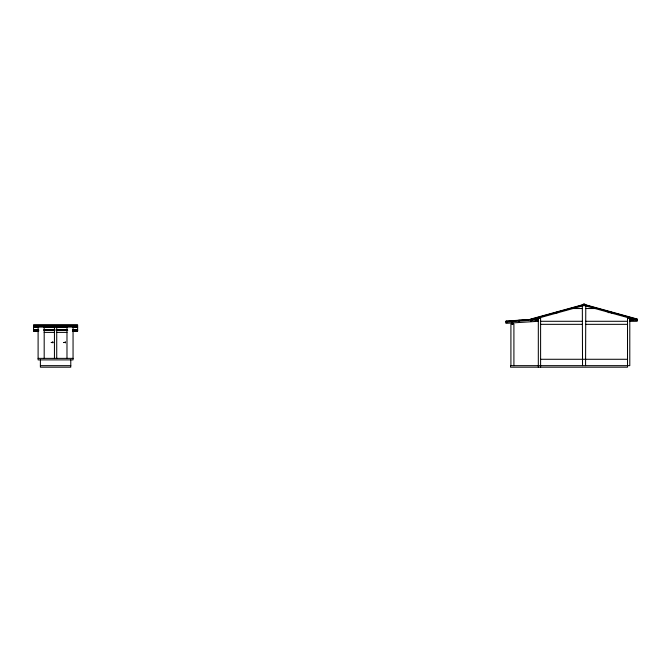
<?xml version="1.0" encoding="UTF-8"?>
<svg xmlns="http://www.w3.org/2000/svg" width="671" height="671" viewBox="0 0 671 671"><rect width="100%" height="100%" fill="white"/><g stroke="black" fill="none" stroke-linecap="round" stroke-linejoin="round"><path stroke-width="1.01" d="M584.458 305.607L584.743 304.567M585.783 305.171L585.573 365.661M585.858 304.877L584.827 304.273A0.881 0.881 0 0 0 583.284 304.273L582.252 304.877M610.249 312.72L610.459 311.973M611.373 313.022L611.575 312.283M636.049 319.832L636.251 319.086M52.816 342.277L51.113 342.571L52.85 342.26M538.234 321.292L505.951 323.355L505.892 321.434L530.744 319.396L583.443 304.86M536.297 319.866L538.285 319.312L535.299 320.193M52.875 341.925L52.875 342.906M65.414 341.925L65.414 342.906M505.951 322.197L530.946 320.193L538.234 320.193M573.034 308.534L582.537 308.534M585.573 308.534L595.076 308.534M608.144 312.602L609.302 312.602M536.154 320.134L538.234 320.134M629.666 320.134L632.812 320.134M629.876 320.193L637.165 320.193L584.055 305.49L530.946 320.193L530.946 321.35M540.6 321.292L582.537 321.292M585.573 321.292L627.511 321.292M629.876 321.35L637.165 321.292L637.45 319.102L584.055 304.374L530.66 319.102L530.946 320.134M540.6 324.336L582.537 324.336M585.573 324.336L627.511 324.336M33.55 325.225L77.618 325.225M33.55 326.307L77.618 326.307M33.55 327.071L77.618 327.071M33.55 327.272L38.675 327.272M43.8 327.272L55.072 327.272M57.119 327.272L67.368 327.272M72.493 327.272L77.618 327.272M33.55 329.897L38.675 329.897M43.8 329.897L55.072 329.897M57.119 329.897L67.368 329.897M72.493 329.897L77.618 329.897M33.55 330.107L38.675 330.107M43.8 330.107L55.072 330.107M57.119 330.107L67.368 330.107M72.493 330.107L77.618 330.107M44.403 330.451L54.443 330.451M56.725 330.451L67.763 330.451M33.55 330.66L38.675 330.66M72.493 330.66L77.618 330.66M33.55 330.87L38.675 330.87M72.493 330.87L77.618 330.87M38.675 331.189L33.55 331.189L33.55 324.923L77.618 324.923L77.618 331.189L72.493 331.189M44.185 332.388L54.443 332.388M56.725 332.388L66.983 332.388M38.104 358.373L73.055 358.373M540.6 359.279L627.511 359.279M40.386 365.661L70.774 365.661M584.659 304.86L637.366 319.396M629.826 319.312L632.812 320.193M583.367 304.567L583.653 305.607M582.327 305.171L582.537 365.661M557.651 311.973L557.853 312.72M556.536 312.283L556.737 313.022M531.86 319.086L532.061 319.832M530.744 319.396L505.867 321.132L507.05 321.342L507.108 322.105M519.606 321.107L519.539 320.335L518.389 320.428L518.448 321.199M540.6 367.18L540.6 318.104L538.318 318.104L538.318 367.18M513.911 365.661L513.911 324.026L510.916 324.026L510.916 365.661M512.795 324.026L512.795 322.868L512.023 322.868L512.023 324.026M73.055 327.071L73.055 359.891L38.104 359.891L38.104 327.071M70.774 359.891L70.774 367.18L40.386 367.18L40.386 359.891M66.983 327.071L66.983 358.373M56.725 327.071L56.725 358.373M54.443 327.071L54.443 358.373M44.185 327.071L44.185 358.373M65.313 342.336L63.653 342.571L65.355 342.277M629.792 318.104L627.511 318.104L627.511 367.18L510.514 367.18L510.514 365.661L629.792 365.661L629.792 318.104"/></g></svg>
